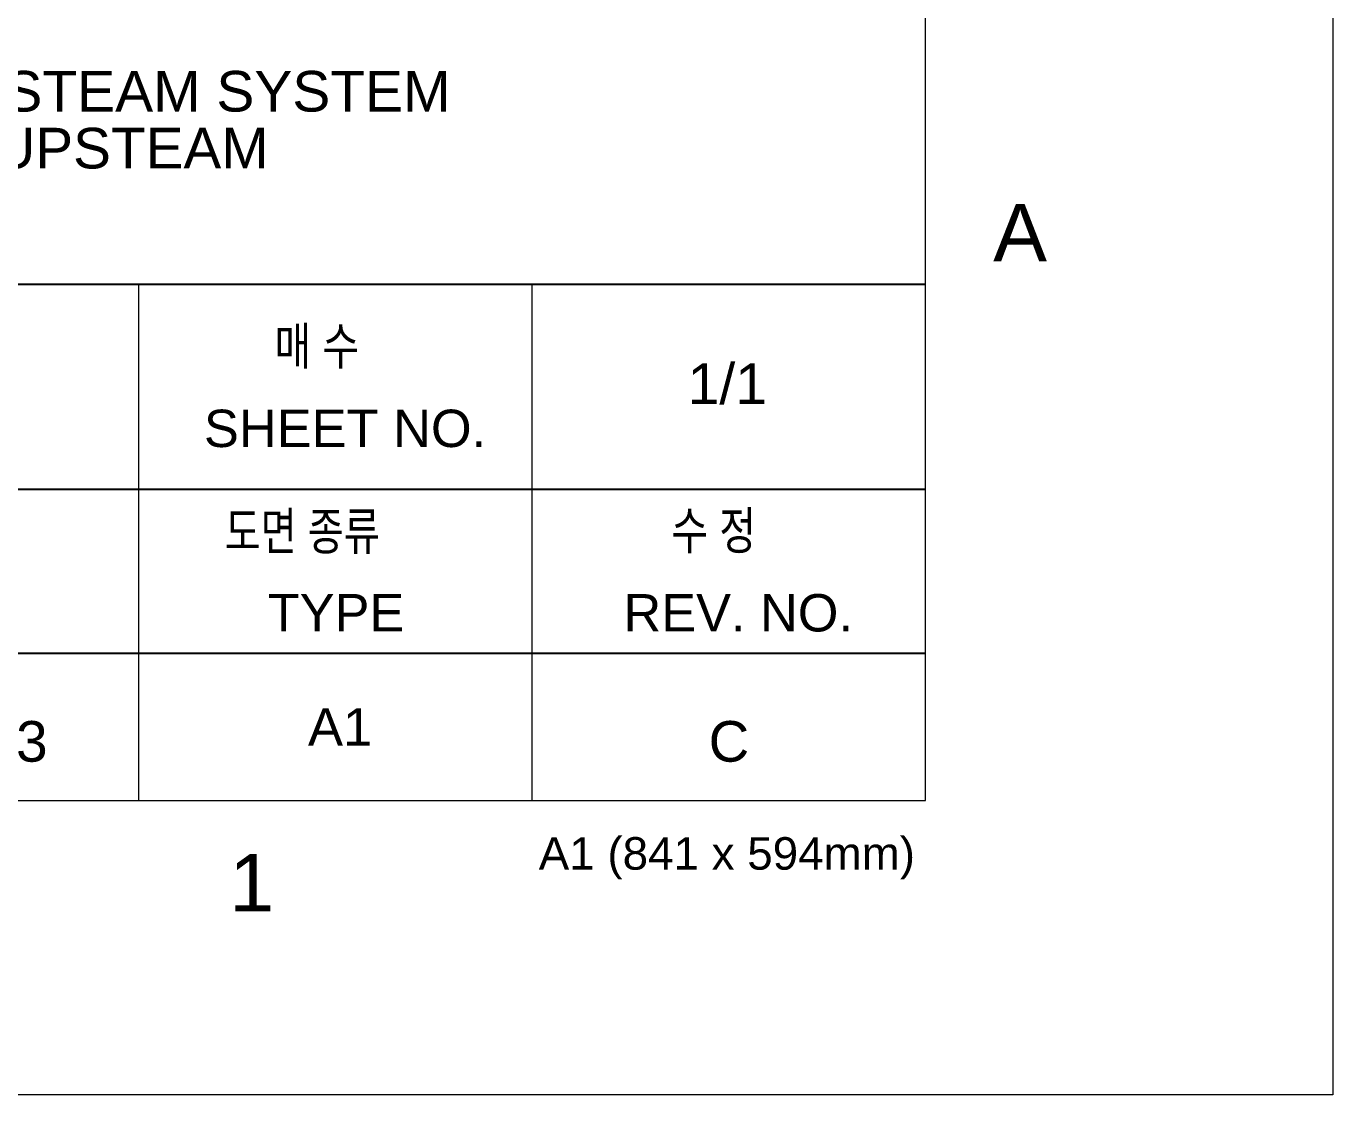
# Model space of a CAD drawing. Header units: inches. Extents: x 0 to 841, y 0 to 594.
# Drawn here: x 760.6 to 841, y 0 to 65.8 of the extents above; entities that cross this region are included whole.
import ezdxf
from ezdxf.enums import TextEntityAlignment as Align

# ---------------------------------------------------------------- set-up
doc = ezdxf.new("R2010")
doc.units = ezdxf.units.IN
doc.header["$MEASUREMENT"] = 0
for name, color, linetype in [('BG 0 -2', 7, 'Continuous'), ('BG VPORT', 7, 'Continuous'), ('FRAME', 7, 'Continuous')]:
    doc.layers.add(name, color=color, linetype=linetype)
doc.styles.add('Arial', font='arial.ttf')

msp = doc.modelspace()

# ---------------------------------------------------------------- linework, layer by layer
at = {"layer": 'BG 0 -2', "color": 7, "linetype": 'Continuous', "lineweight": 9}
for p, q in [((841, 594), (841, 0)), ((815.931, 18.107), (815.931, 576.746)), ((767.52, 49.877), (767.52, 18.107)), ((791.726, 49.877), (791.726, 18.107)), ((25.112, 18.107), (815.931, 18.107)), ((841, 0), (0, 0))]:
    msp.add_line(p, q, dxfattribs=at)
at = {"layer": 'BG VPORT', "color": 7, "linetype": 'Continuous', "lineweight": 25}
for p, q in [((666.664, 49.877), (815.931, 49.877)), ((666.664, 37.27), (815.931, 37.27)), ((666.664, 27.184), (815.931, 27.184))]:
    msp.add_line(p, q, dxfattribs=at)

# ---------------------------------------------------------------- texts
at = {"layer": 'BG 0 -2', "color": 7, "style": 'Arial', "width": 1.004063}
msp.add_text('A', height=3.537, dxfattribs=at).set_placement((820.105, 51.286))
at = {"layer": 'BG 0 -2', "color": 7, "style": 'Arial'}
for s, height, width, p in [('A1 (841 x 594mm)', 2, 1.007335, (803.722, 14.608)), ('1', 3.537, 1.008516, (774.485, 13.053))]:
    msp.add_text(s, height=height, dxfattribs=dict(at, width=width)).set_placement(p, align=Align.MIDDLE)
at = {"layer": 'BG VPORT', "color": 7, "style": 'Arial'}
for s, width, p in [('매 수', 0.780824, (775.896, 44.917)), (' SHEET NO.', 1.00288, (770.658, 39.859)), ('도면 종류', 0.767495, (772.83, 33.532)), ('수 정', 0.780824, (800.307, 33.57)), ('TYPE', 1.001693, (775.476, 28.518)), (' REV. NO.', 1.000881, (796.47, 28.513)), ('A1', 1.006087, (777.953, 21.491))]:
    msp.add_text(s, height=2.3, dxfattribs=dict(at, width=width)).set_placement(p)
at = {"layer": 'FRAME', "color": 7, "style": 'Arial'}
for s, width, p in [('ST_PIPING ISOMETRIC DRAWING FOR STEAM SYSTEM', 1.003138, (693.3, 60.5)), ('SSAFV(AUX. STEAM HEADER)  UPSTEAM', 0.999383, (706.3, 57)), ('1/1', 1.008516, (801.3, 42.5)), ('1882-31118-SP-186-001-333', 1.004634, (716.3, 20.5)), ('C', 0.992063, (802.6, 20.5))]:
    msp.add_text(s, height=2.5, dxfattribs=dict(at, width=width)).set_placement(p)

doc.saveas('drawing.dxf')
